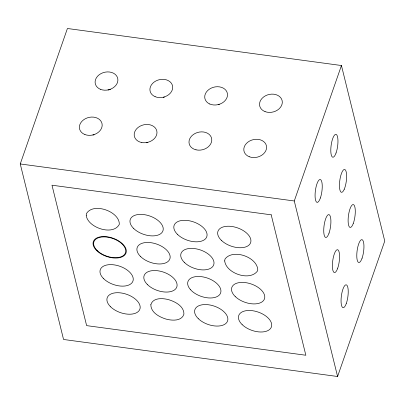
<?xml version="1.0" encoding="UTF-8"?>
<svg xmlns="http://www.w3.org/2000/svg" width="405" height="405" viewBox="0 0 405 405"><rect width="100%" height="100%" fill="white"/><g stroke="black" fill="none" stroke-linecap="round" stroke-linejoin="round"><path stroke-width="0.61" d="M20.25 163.949L67.417 28.497L341.445 65.524L384.75 241.051L337.583 376.503L63.555 339.476L20.25 163.949L294.273 200.981L337.583 376.503M294.273 200.981L341.445 65.524M108.074 90.047A11.532 8.986 -13.9 0 1 110.438 89.561M92.932 135.042A11.532 8.986 -13.9 0 1 94.117 134.794M146.62 142.773A11.532 8.986 -13.9 0 1 147.779 142.433M163.266 97.347A11.532 8.986 -13.9 0 1 164.44 97.084M218.189 104.718A11.532 8.986 -13.9 0 1 219.368 104.47M86.245 215.399C87.52 227.392 112.651 236.226 119.191 224.593L119.308 224.086C119.394 211.314 92.902 202.014 86.321 213.835L86.245 215.399M224.694 260.936C226.01 273.284 249.738 281.632 257.453 271.026L257.772 269.943C257.377 257.043 232.743 248.397 224.977 259.119L224.694 260.936M150.842 304.702C150.797 312.569 159.383 316.999 165.944 319.054C171.841 320.699 181.794 321.413 183.931 314.077C183.981 306.215 175.39 301.781 168.829 299.725C162.931 298.08 152.979 297.366 150.842 304.702M271.203 214.827L51.982 185.206L86.629 325.625L305.846 355.246L271.203 214.827M96.744 250.639A17.299 9.674 19.2 0 0 125.221 254.487A17.299 9.674 19.2 0 0 107.087 236.768A17.299 9.674 19.2 0 0 96.744 250.639M133.66 228.481A17.299 9.674 19.2 0 0 162.137 232.328A17.299 9.674 19.2 0 0 144.003 214.609A17.299 9.674 19.2 0 0 133.66 228.481M103.675 278.721A17.299 9.674 19.2 0 0 132.151 282.574A17.299 9.674 19.2 0 0 114.018 264.85A17.299 9.674 19.2 0 0 103.675 278.721M110.605 306.808A17.299 9.674 19.2 0 0 139.082 310.655A17.299 9.674 19.2 0 0 120.943 292.931A17.299 9.674 19.2 0 0 110.605 306.808M147.516 284.649A17.299 9.674 19.2 0 0 175.998 288.497A17.299 9.674 19.2 0 0 157.859 270.773A17.299 9.674 19.2 0 0 147.516 284.649M140.591 256.562A17.299 9.674 19.2 0 0 169.067 260.41A17.299 9.674 19.2 0 0 150.928 242.691A17.299 9.674 19.2 0 0 140.591 256.562M177.506 234.404A17.299 9.674 19.2 0 0 205.983 238.251A17.299 9.674 19.2 0 0 187.844 220.533A17.299 9.674 19.2 0 0 177.506 234.404M184.432 262.491A17.299 9.674 19.2 0 0 212.909 266.338A17.299 9.674 19.2 0 0 194.775 248.614A17.299 9.674 19.2 0 0 184.432 262.491M190.512 289.681A17.299 9.674 19.2 0 0 219.267 295.083A17.299 9.674 19.2 0 0 203.128 276.929A17.299 9.674 19.2 0 0 190.512 289.681M198.293 318.654A17.299 9.674 19.2 0 0 226.77 322.507A17.299 9.674 19.2 0 0 208.631 304.783A17.299 9.674 19.2 0 0 198.293 318.654M242.134 324.582A17.299 9.674 19.2 0 0 270.611 328.43A17.299 9.674 19.2 0 0 252.477 310.706A17.299 9.674 19.2 0 0 242.134 324.582M235.204 296.495A17.299 9.674 19.2 0 0 263.685 300.343A17.299 9.674 19.2 0 0 245.546 282.624A17.299 9.674 19.2 0 0 235.204 296.495M221.348 240.327A17.299 9.674 19.2 0 0 249.824 244.18A17.299 9.674 19.2 0 0 231.69 226.456A17.299 9.674 19.2 0 0 221.348 240.327M97.185 250.528A16.711 9.345 19.2 0 0 124.694 254.244A16.711 9.345 19.2 0 0 107.173 237.127A16.711 9.345 19.2 0 0 97.185 250.528M320.39 197.954A11.532 3.27 -82.3 0 0 320.517 179.602A11.532 3.27 -82.3 0 0 315.07 195.24A11.532 3.27 -82.3 0 0 320.39 197.954M329.052 233.057A11.532 3.27 -82.3 0 0 329.179 214.706A11.532 3.27 -82.3 0 0 323.732 230.349A11.532 3.27 -82.3 0 0 329.052 233.057M337.714 268.166A11.532 3.27 -82.3 0 0 337.836 249.809A11.532 3.27 -82.3 0 0 332.394 265.452A11.532 3.27 -82.3 0 0 337.714 268.166M346.376 303.269A11.532 3.27 -82.3 0 0 346.498 284.917A11.532 3.27 -82.3 0 0 341.05 300.556A11.532 3.27 -82.3 0 0 346.376 303.269M362.095 258.117A11.532 3.27 -82.3 0 0 362.222 239.765A11.532 3.27 -82.3 0 0 356.775 255.408A11.532 3.27 -82.3 0 0 362.095 258.117M353.322 223.332A11.532 3.27 -82.3 0 0 353.671 204.722A11.532 3.27 -82.3 0 0 348.118 219.915A11.532 3.27 -82.3 0 0 353.322 223.332M344.28 189.186A11.532 3.27 -82.3 0 0 345.343 169.923A11.532 3.27 -82.3 0 0 339.506 183.551A11.532 3.27 -82.3 0 0 344.28 189.186M336.054 152.969A11.532 3.27 -82.3 0 0 336.297 134.48A11.532 3.27 -82.3 0 0 330.794 149.896A11.532 3.27 -82.3 0 0 336.054 152.969M84.903 134.546A11.532 8.986 -13.9 0 0 102.181 125.297A11.532 8.986 -13.9 0 0 85.252 118.771A11.532 8.986 -13.9 0 0 84.903 134.546M100.627 89.394A11.532 8.986 -13.9 0 0 117.901 80.149A11.532 8.986 -13.9 0 0 100.977 73.619A11.532 8.986 -13.9 0 0 100.627 89.394M155.1 96.663A11.532 8.986 -13.9 0 0 172.692 87.87A11.532 8.986 -13.9 0 0 156.127 80.848A11.532 8.986 -13.9 0 0 155.1 96.663M141.831 142.545A11.532 8.986 -13.9 0 0 156.786 130.861A11.532 8.986 -13.9 0 0 138.13 127.428A11.532 8.986 -13.9 0 0 141.831 142.545M195.974 149.81A11.532 8.986 -13.9 0 0 211.699 138.819A11.532 8.986 -13.9 0 0 193.489 134.425A11.532 8.986 -13.9 0 0 195.974 149.81M249.318 156.76A11.532 8.986 -13.9 0 0 266.596 147.516A11.532 8.986 -13.9 0 0 249.667 140.991A11.532 8.986 -13.9 0 0 249.318 156.76M209.8 104.024A11.532 8.986 -13.9 0 0 227.494 95.372A11.532 8.986 -13.9 0 0 211.04 88.199A11.532 8.986 -13.9 0 0 209.8 104.024M265.042 111.608A11.532 8.986 -13.9 0 0 282.315 102.364A11.532 8.986 -13.9 0 0 265.386 95.838A11.532 8.986 -13.9 0 0 265.042 111.608"/></g></svg>
